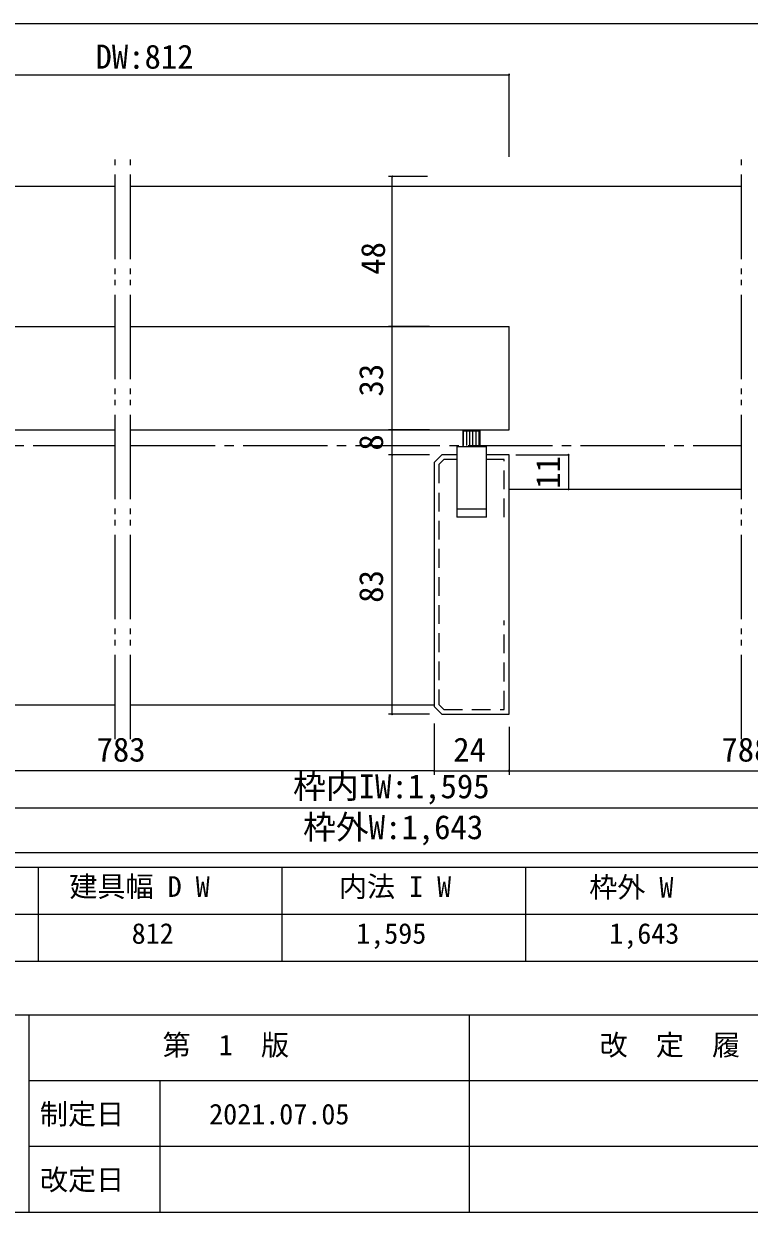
# Model space of a CAD drawing. Units: millimetres on the paper, enlarged 10 times, with parts at other scales. Extents: x -1985 to 2015, y -1370 to 1400.
# Drawn here: x -1180 to -406, y -1370 to -102 of the extents above; entities that cross this region are included whole.
import ezdxf
from ezdxf.enums import TextEntityAlignment as Align

# ---------------------------------------------------------------- set-up
doc = ezdxf.new("R2010")
doc.units = ezdxf.units.MM
doc.header["$LTSCALE"] = 10
for name, pattern in [('CHAIN2', [12, 9, -1, 1, -1]), ('DOUBLE_CHAIN2', [12.8, 9, -1, 0.6, -0.6, 0.6, -1]), ('USER9', [3, 2, -1])]:
    doc.linetypes.add(name, pattern=pattern)
for name, color, linetype, lineweight in [('1-1_0', 7, 'Continuous', 20), ('2-0', 4, 'Continuous', 20), ('2-1', 7, 'Continuous', 9)]:
    doc.layers.add(name, color=color, linetype=linetype, lineweight=lineweight)
doc.styles.add('ＭＳ ゴシック', font='')
doc.styles.get('ＭＳ ゴシック').set_extended_font_data('MS Gothic')

msp = doc.modelspace()

# ---------------------------------------------------------------- linework, layer by layer
at = {"layer": '1-1_0'}
for p, q in [((395, -102.5), (-1935, -102.5)), ((395, -102.5), (-1935, -102.5)), ((395, -102.5), (-1935, -102.5)), ((395, -102.5), (-1935, -102.5)), ((395, -1002.5), (-1935, -1002.5)), ((395, -1002.5), (-1935, -1002.5)), ((-1165, -1002.5), (-1165, -1102.5)), ((-905, -1002.5), (-905, -1102.5)), ((-645, -1002.5), (-645, -1102.5)), ((395, -1052.5), (-1935, -1052.5)), ((395, -1102.5), (-1935, -1102.5)), ((2015, -1160), (-1985, -1160)), ((-1175, -1160), (-1175, -1370)), ((-705, -1160), (-705, -1370)), ((2015, -1230), (-1175, -1230)), ((-1035, -1230), (-1035, -1370)), ((75, -1300), (-1175, -1300)), ((-1985, -1370), (2015, -1370))]:
    msp.add_line(p, q, dxfattribs=at)
msp.add_lwpolyline([(395, -1002.5), (-1935, -1002.5), (-1935, -1102.5)], dxfattribs=at)
at = {"layer": '2-0', "color": 7}
for p, q in [((-711.1, -552.19), (-711.1, -536.61)), ((-707.77, -552.19), (-707.77, -536.61)), ((-704.44, -552.19), (-704.44, -536.61)), ((-701.1, -552.19), (-701.1, -536.61)), ((-697.77, -552.19), (-697.77, -536.61)), ((-694.44, -552.19), (-694.44, -536.61)), ((-718.45, -553.42), (-718.45, -620.08)), ((-718.45, -553.42), (-686.78, -553.42)), ((-686.78, -620.08), (-686.78, -553.42)), ((-718.45, -562.19), (-718.45, -628.85)), ((-686.78, -628.85), (-686.78, -562.19)), ((-686.78, -620.08), (-718.45, -620.08)), ((-686.78, -628.85), (-718.45, -628.85))]:
    msp.add_line(p, q, dxfattribs=at)
at = {"layer": '2-0', "linetype": 'CHAIN2', "lineweight": 9}
for p, q in [((-1530.19, -552.19), (-1082.92, -552.19)), ((-1066.25, -552.19), (-414.66, -552.19))]:
    msp.add_line(p, q, dxfattribs=at)
at = {"layer": '2-0', "color": 7}
msp.add_lwpolyline([(-711.67, -553.42), (-711.67, -536.61), (-693.56, -536.61), (-693.56, -553.42)], dxfattribs=at)
at = {"layer": '2-1', "color": 4}
for p, q in [((-662.61, -244.33), (-662.61, -156.92)), ((-749.7, -265.52), (-791.35, -265.52)), ((-787.18, -265), (-787.18, -266.04)), ((-787.18, -425.52), (-787.18, -265.52)), ((-747.61, -425.52), (-791.35, -425.52)), ((-749.7, -425.52), (-791.35, -425.52)), ((-787.18, -425), (-787.18, -426.04)), ((-787.18, -426.04), (-787.18, -425)), ((-787.18, -535.52), (-787.18, -425.52)), ((-747.61, -535.52), (-791.35, -535.52)), ((-747.61, -535.52), (-791.35, -535.52)), ((-787.18, -562.19), (-787.18, -535.52)), ((-747.61, -562.19), (-791.35, -562.19)), ((-747.61, -562.19), (-791.35, -562.19)), ((-787.18, -838.85), (-787.18, -562.19)), ((-747.61, -838.85), (-791.35, -838.85)), ((-742.61, -848.85), (-742.61, -903.36)), ((-742.61, -848.85), (-742.61, -903.36)), ((-662.61, -852.19), (-662.61, -903.36)), ((-662.61, -852.19), (-662.61, -903.36)), ((-742.61, -899.19), (-1402.25, -899.19)), ((-742.61, -899.19), (-662.61, -899.19)), ((-662.61, -899.19), (-149.01, -899.19)), ((-1402.25, -938.54), (-149.01, -938.54)), ((-1482.25, -986.22), (-69.01, -986.22))]:
    msp.add_line(p, q, dxfattribs=at)
at = {"layer": '2-1', "linetype": 'DOUBLE_CHAIN2', "lineweight": 20}
for p, q in [((-1082.92, -865.43), (-1082.92, -241.99)), ((-1066.25, -865.43), (-1066.25, -241.99)), ((-414.66, -865.43), (-414.66, -241.99))]:
    msp.add_line(p, q, dxfattribs=at)
at = {"layer": '2-1', "lineweight": 20}
for p, q in [((-1402.25, -275.52), (-1082.92, -275.52)), ((-1066.25, -275.52), (-414.66, -275.52)), ((-1418.92, -425.52), (-1082.92, -425.52)), ((-1066.25, -425.52), (-662.61, -425.52)), ((-1418.92, -535.52), (-1082.92, -535.52)), ((-742.61, -570.52), (-734.28, -562.19)), ((-718.45, -562.19), (-734.28, -562.19)), ((-718.45, -562.19), (-734.28, -562.19)), ((-718.45, -562.19), (-734.28, -562.19)), ((-662.61, -562.19), (-686.78, -562.19)), ((-742.61, -570.52), (-742.61, -830.52)), ((-662.61, -598.85), (-414.66, -598.85)), ((-1402.25, -828.85), (-1082.92, -828.85)), ((-1066.25, -828.85), (-742.61, -828.85)), ((-742.61, -830.52), (-734.28, -838.85)), ((-734.28, -838.85), (-662.61, -838.85))]:
    msp.add_line(p, q, dxfattribs=at)
at = {"layer": '2-1', "linetype": 'USER9', "lineweight": 20}
msp.add_line((-718.45, -567.19), (-732.21, -567.19), dxfattribs=at)
at = {"layer": '2-1', "color": 4}
for points in [[(-1418.92, -244.33), (-1418.92, -156.92), (-662.61, -156.92)], [(-655.2, -562.19), (-599.01, -562.19), (-599.01, -598.85)]]:
    msp.add_lwpolyline(points, dxfattribs=at)
at = {"layer": '2-1', "lineweight": 20}
for points in [[(-1066.25, -535.52), (-662.61, -535.52), (-662.61, -425.52)], [(-662.61, -838.85), (-662.61, -562.19), (-686.78, -562.19)]]:
    msp.add_lwpolyline(points, dxfattribs=at)
at = {"layer": '2-1', "linetype": 'USER9', "lineweight": 20}
for points in [[(-732.21, -567.19), (-737.61, -572.59), (-737.61, -828.45), (-732.21, -833.85), (-667.61, -833.85), (-667.61, -738.85)], [(-667.61, -628.85), (-667.61, -567.19), (-686.78, -567.19)]]:
    msp.add_lwpolyline(points, dxfattribs=at)
at = {"layer": '2-1', "color": 4}
for centre, start, end in [((-662.61, -156.92), 0, 180), ((-662.61, -156.92), 180, 0), ((-787.18, -265.52), 270, 90), ((-787.18, -425.52), 90, 270), ((-787.18, -425.52), 270, 90), ((-787.18, -535.52), 90, 270), ((-787.18, -535.52), 90, 270), ((-787.18, -535.52), 270, 90), ((-787.18, -535.52), 270, 90), ((-787.18, -562.19), 90, 270), ((-787.18, -562.19), 90, 270), ((-787.18, -562.19), 270, 90), ((-787.18, -562.19), 270, 90), ((-598.98, -562.19), 90, 270), ((-598.98, -562.19), 90, 270), ((-598.98, -562.19), 270, 90), ((-598.98, -562.19), 270, 90), ((-598.98, -598.85), 90, 270), ((-598.98, -598.85), 90, 270), ((-598.98, -598.85), 270, 90), ((-598.98, -598.85), 270, 90), ((-787.18, -838.85), 90, 270), ((-787.18, -838.85), 270, 90), ((-742.61, -899.19), 0, 180), ((-742.61, -899.19), 0, 180), ((-742.61, -899.19), 180, 0), ((-742.61, -899.19), 180, 0), ((-662.61, -899.19), 0, 180), ((-662.61, -899.19), 0, 180), ((-662.61, -899.19), 180, 0), ((-662.61, -899.19), 180, 0)]:
    msp.add_arc(centre, 0.521, start, end, dxfattribs=at)

# ---------------------------------------------------------------- texts
at = {"layer": '1-1_0', "style": 'ＭＳ ゴシック'}
for s, p in [('建具幅 D W', (-1131.7, -1040.24)), ('内法 I W', (-844.13, -1040.24)), ('枠外 W', (-577.08, -1041.02)), ('812', (-1065.17, -1090.25)), ('1,595', (-825.67, -1090.25)), ('1,643', (-555.67, -1090.25)), ('第\u30001\u3000版', (-1032.22, -1209.21)), ('改\u3000定\u3000履\u3000歴 / History', (-566.02, -1209.21)), ('制定日', (-1163.11, -1282.92)), ('2021.07.05', (-982.5, -1282.92)), ('改定日', (-1163.11, -1352.92))]:
    msp.add_text(s, height=21.99, dxfattribs=at).set_placement(p, align=Align.BOTTOM_LEFT)
at = {"layer": '2-1', "style": 'ＭＳ ゴシック'}
for s, p in [('DW:812', (-1103.78, -158.09)), ('783', (-1102.65, -897.11)), ('24', (-722.17, -897.11)), ('788', (-436.03, -897.11)), ('枠内IW:1,595', (-892.96, -936.25)), ('枠外W:1,643', (-882.3, -979.83))]:
    msp.add_text(s, height=25.66, dxfattribs=at).set_placement(p, align=Align.BOTTOM_LEFT)
for s, p in [('48', (-787.18, -370.19)), ('33', (-789.27, -500.07)), ('8', (-789.27, -557.74)), ('11', (-600.36, -598.53)), ('83', (-789.27, -720.07))]:
    msp.add_text(s, height=25.66, rotation=90, dxfattribs=at).set_placement(p, align=Align.BOTTOM_LEFT)

doc.saveas('drawing.dxf')
